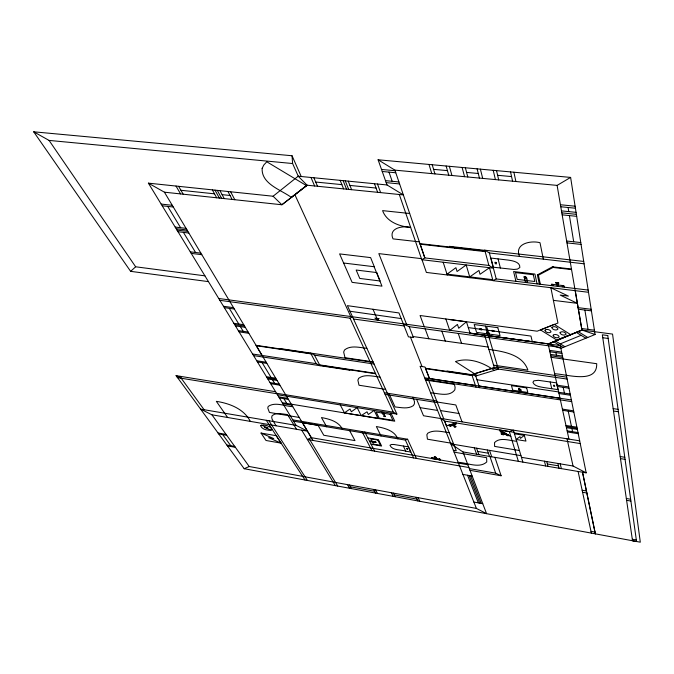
<?xml version="1.0" encoding="UTF-8"?>
<svg xmlns="http://www.w3.org/2000/svg" width="674" height="674" viewBox="0 0 674 674"><rect width="100%" height="100%" fill="white"/><g stroke="black" fill="none" stroke-linecap="round" stroke-linejoin="round"><path stroke-width="1.01" d="M435.749 459.129C432.135 455.7 437.257 456.349 436.508 459.264M374.129 441.799L376.134 442.287L374.213 441.959M301.227 176.512L292.036 155.753L33.7 131.809L130.63 271.344L135.651 266.794L204.921 275.843M296.113 425.37L200.591 409.118L211.939 414.805L307.428 431.158L296.113 425.37L148.39 183.151L273.096 196.235L298.186 176.217L387.011 184.954L403.338 194.904L307.108 185.215L298.186 176.217M273.096 196.235L281.892 204.77L307.108 185.215L281.892 204.77L164.405 192.183L148.39 183.151M524.338 435.387L520.488 438.37L519.983 436.626L516.158 439.482L525.947 441.091L524.338 435.387L514.464 433.778M447.014 274.175L455.91 267.688L457.082 271.512L466.189 264.958L469.946 277.705M357.026 407.677L351.39 411.755L349.974 409.034L344.355 412.901M469.711 276.93L478.953 270.442L480.031 274.276L489.484 267.713L492.955 280.662L588.52 292.289M421.789 259.701L424.788 257.906L488.877 265.446L493.393 268.168L421.789 259.701L399.303 194.5M387.011 184.954L378.089 159.78L394.897 170.134L557.112 185.392L570.617 177.414L595.091 334.506L560.886 348.357L548.173 344.06L568.949 439.119M504.076 433.921L503.31 434.764L501.052 433.803L503.293 434.781L501.33 433.643L504.818 433.079L509.055 435.446L507.876 435.834L504.312 433.845L505.492 433.458M219.85 300.318L350.05 318.179L352.494 316.772L560.321 345.585L560.701 347.464L409.211 326.671L403.381 324.11M492.955 280.662L496.233 278.943L588.175 290.073M467.857 464.748L311.329 437.67L307.361 439.473L468.927 467.537M275.59 391.712L176.125 375.654L244.173 468.716L249.22 466.509L476.4 508.423L486.577 513.664L462.954 451.934L450.83 443.871L520.951 455.658M548.173 344.06L581.94 330.049L612.548 334.085L640.3 542.191L244.173 468.716M548.484 343.959L581.94 330.049L595.091 334.506M575.259 290.73L581.94 330.049L548.484 343.85L470.073 333.234M560.229 343.875L581.098 335.315M293.569 421.191L405.377 440.097L407.602 439.237L416.372 458.404M510.85 436.575L499.611 429.995L509.333 431.562L513.377 430.147L522.864 462.094M501.742 431.975L501.523 431.79M507.084 435.387L508.263 435M503.874 433.989L503.335 433.618M453.636 425.614L451.243 424.637L449.103 425.269L450.561 426.128L452.709 425.488M494.303 367.65L471.825 374.609L475.962 387.12M566.733 377.154L496.679 366.993L471.825 374.609L475.768 376.033L498.583 369.099L567.129 379.074M451.243 424.637L454.537 423.651L455.995 424.51L453.223 425.336L451.765 424.477C455.447 425.294 457.966 429.119 453.206 425.741M456.441 422.994L446.382 425.808L444.621 421.082L440.737 418.419L579.682 440.847M434.182 457.107L436.466 457.503L434.182 457.115M475.414 385.486L429.515 378.561L425.302 379.454L571.704 401.611M410.677 227.475C403.027 225.461 388.064 227.863 393.018 238.882L419.329 241.856M378.089 159.78L570.617 177.414M433.576 169.343L447.443 170.632M466.593 172.409L478.279 173.488M497.614 175.291L511.566 176.58M381.509 169.444L395.099 170.724M382.234 171.482L395.79 172.763M33.7 131.809L49.067 140.411L292.609 163.529L298.262 176.226M385.477 180.64L398.915 181.946M386.185 182.629L399.598 183.943M560.431 204.744L575.107 206.202M315.702 182.031L341.887 184.634M349.916 185.434L376.075 188.038M560.785 206.758L575.419 208.224M561.484 210.878L576.068 212.344M561.83 212.866L576.371 214.34M562.167 214.846L576.683 216.329M409.666 213.49L382.588 210.625C386.505 221.586 398.671 226.102 409.329 227.332M180.91 190.27L214.526 193.834M222.1 194.643L230.045 195.485M566.666 241.022L580.769 242.556M566.977 242.884L581.055 244.418M161.145 204.07L172.258 205.3M162.19 205.781L173.277 207.011M488.877 265.446L484.783 250.189L583.709 261.428M419.919 243.617L454.596 247.56L454.773 248.15M420.121 244.199L485.17 251.613M484.783 250.189L489.391 252.986L584.08 263.804M498.061 258.892L490.925 258.066L493.334 267.216L513.815 269.465L517.455 269.111L519.856 267.511C520.269 261.916 512.594 260.754 508.331 260.105L498.061 258.892L500.394 268.05M175.173 227.062L186.041 228.334M176.167 228.688L187.018 229.969M421.418 258.639L378.83 253.618L406.658 324.556M177.035 230.12L187.877 231.401M178.02 231.738L188.838 233.019M557.01 284.453L558.097 284.58M557.095 284.875L551.332 284.184L551.602 285.532M558.173 285.009L563.995 285.709L564.248 287.065M446.988 274.116L492.686 279.659M492.913 280.502L426.381 272.431L422.017 259.751M343.588 263.012L374.306 266.752L370.616 257.603L339.603 253.904L352.106 282.364L381.973 286.155L374.129 266.736M190.279 251.832L200.894 253.146M191.214 253.373L201.812 254.688M553.388 300.351L577.298 303.334L560.204 295.077L568.401 296.088L550.869 287.79M578.098 307.647L591.165 309.29M578.368 309.231L591.418 310.882M581.687 328.524L594.426 330.201M130.63 271.344L208.443 281.622M602.767 337.733L608.175 338.458M449.288 319.518L462.954 321.346M468.295 327.589L530.969 336.073L532.334 341.811L470.09 333.293L466.442 321.734L458.708 328.255L457.452 324.43L449.752 330.454L445.843 318.962M218.73 298.481L352.494 316.772M353.513 319.004L404.105 325.946M549.554 350.379L561.636 352.055M223.49 306.282L233.524 307.673M549.858 351.777L561.922 353.454M224.307 307.63L234.333 309.029M550.431 354.398L562.453 356.074M413.061 336.545L488.178 347.059M550.734 355.788L562.731 357.464M551.071 357.304L596.709 363.707C597.4 384.584 566.093 374.045 554.668 373.775M488.869 349.385C503.208 351.491 522.594 354.288 527.902 370.11L493.562 365.148M349.974 311.245L401.182 318.566M233.878 323.318L243.727 324.725M234.662 324.607L244.51 326.022M235.453 325.896L245.277 327.311M366.883 348.289C359.621 347.658 350.665 344.886 344.49 350.017L343.673 352.064L344.995 357.7L373.076 361.871M238.318 330.597L248.091 332.021M239.093 331.869L248.858 333.293M557.171 385.199L568.721 386.91M557.449 386.48L568.974 388.182M471.783 374.677L446.988 371.003L447.14 371.416M425.42 368.223L471.926 375.089M425.58 368.644L472.129 375.544M551.745 388.729L557.971 389.656L556.488 382.866L538.391 380.321L533.892 380.827L532.915 382.335C534.389 386.151 539.326 386.64 542.865 387.39L551.745 388.729L550.203 381.939M373.303 362.368L281.024 348.694L281.252 349.107M256.053 345.315L310.815 353.505M311.009 353.875L256.238 345.72L262.043 355.425M314.463 355.131L320.057 365.704L316.224 363.648L310.562 353.033L314.463 355.131L374.062 364.027M476.981 379.757L558.569 391.931M558.721 392.293L570.162 394.004M558.99 393.54L570.415 395.25M479.012 386L559.934 398.208M424.662 377.828L427.847 378.308L443.77 418.908M476.4 508.423L420.079 366.268L424.94 366.993L429.448 378.552L571.375 399.968M425.538 380.035L454.419 384.407L455.11 387.382L454.84 389.816C449.499 397.289 438.285 393.355 430.593 392.79M252.59 354.01L316.224 363.648M613.155 408.613L618.083 409.362M319.619 364.878L375.435 373.345M375.62 373.75L319.939 365.291L320.15 365.687M253.567 355.602L349.949 370.22L349.755 369.815M613.509 411.014L618.42 411.763M380.01 377.078C373.11 376.421 364.744 373.75 358.694 378.308L357.877 380.136L359.006 385.233L385.629 389.387M256.71 360.759L266.163 362.208M257.426 361.938L266.87 363.387M562.394 409.11L573.582 410.837M562.655 410.306L573.827 412.025M384.365 392.748L436.727 400.954M437.148 402.016L455.818 404.948L462.035 421.857M385.124 394.4L437.375 402.614M266.457 376.732L275.733 378.198M267.14 377.861L276.407 379.319M565.966 425.463L576.91 427.19M267.822 378.982L277.073 380.448M566.202 426.541L577.138 428.335M566.455 427.678L577.357 429.405M270.038 382.605L279.247 384.07M440.493 410.559L458.96 413.507M567.146 430.846L577.997 432.573M270.712 383.717L279.912 385.183M420.113 407.652L437.544 410.424M567.39 431.958L578.225 433.694M440.762 418.546L423.516 415.757L416.633 399.353M276.542 393.279L393.304 412.176L396.902 414.097L347.422 305.651L398.957 312.938L408.427 336.848L413.457 337.556L409.211 326.671M276.812 393.726L177.582 377.651L176.268 375.679M514.026 432.329L444.621 421.082L456.273 450.796L453.375 450.308M514.186 432.86L580.23 443.568M277.418 394.711L396.902 414.097M278.724 396.851L287.781 398.326M279.373 397.921L288.421 399.396M384.517 415.9C382.781 416.094 386.531 416.953 384.492 415.698C381.518 415.605 386.868 417.686 385.107 415.925M620.181 456.525L624.781 457.275M361.913 415.673L377.213 418.183M282.28 402.69L394.762 421.199L391.03 413.154M516.68 441.251C509.713 440.796 500.125 436.752 494.539 442.582L494.606 446.399L519.435 450.535M620.484 458.606L625.076 459.365M282.92 403.734L291.901 405.209M292.769 406.658C285.026 406.422 275.329 401.493 268.235 406.414L267.763 407.997L269.432 412.446L299.222 417.442M449.154 432.649C442.237 431.849 434.275 429.346 427.864 433.138L426.853 434.713L427.434 439.204L453.442 443.568M521.449 457.317L573.043 466.012L586.186 472.836L560.886 348.357M292.76 419.86L407.602 439.237M477.706 451.428L488.406 453.231M547.347 463.973L558.476 465.86M462.954 451.934L586.186 472.836M454.108 452.161L486.62 457.688L486.763 461.943C479.222 468.952 466.972 462.558 458.143 462.347M367.827 437.889L378.443 439.692L381.619 446.036L371.096 444.225M405.765 451.184L410.761 452.043L408.377 446.862L393.886 444.478L391.434 444.478L389.976 445.244C392.302 450.813 401.097 449.448 405.765 451.184L403.338 446.003M435.311 458.109L436.07 458.244M435.421 458.354L431.377 457.654L431.714 458.438L440.585 459.971L440.257 459.196L436.179 458.489M469.323 468.573L495.668 473.156L501.127 475.76L494.918 457.351M261.04 433.062L276.256 435.707L281.066 443.13L266.003 440.484L261.04 433.062L273.762 438.572L268.614 437.67L281.066 443.13M469.997 470.334L501.127 475.76M582.159 490.251L586.372 490.984M626.331 498.49L630.645 499.24M582.589 492.273L586.801 493.006M626.601 500.319L630.898 501.068M462.928 474.429L472.188 476.055M218.047 432.994L226.076 434.41M218.713 433.904L226.734 435.32M226.852 445.025L234.754 446.449M227.492 445.91L235.386 447.325M473.881 502.063L482.761 503.689M350.37 486.796L374.592 491.279M394.239 494.91L417.004 499.122M590.997 531.331L594.948 532.056M632.305 539.242L636.34 539.984M261.394 425.134L267.999 427.956L264.427 427.341L271.015 430.147M176.125 375.654L181.213 378.24L204.087 409.708M453.914 423.836L455.38 424.696M555.477 341.027L564.964 346.706M553.708 341.769L563.169 347.43M578.149 331.625L587.77 337.472M576.295 332.4L585.891 338.23M477.318 375.561L455.464 361.559C468.919 357.094 483.258 362.57 494.32 370.397M496.679 366.993L498.583 369.099M222.715 434.612L230.794 445.733M211.939 414.805L249.22 466.509M227.66 417.492L216.337 401.342C229.564 403.414 243.836 408.764 250.332 421.376M49.067 140.411L135.651 266.794M180.042 376.286L181.357 378.266M266.297 420.298L305.01 479.998M268.901 420.736L307.411 480.444M276.045 425.783L272.069 419.118L271.689 417.172L272.153 415.647C276.399 412.176 282.532 414.097 287.503 414.544L296.543 429.287M301.725 430.181L335.323 485.617M309.914 439.92L337.725 486.064M167.725 206.396L180.598 227.694M183.421 232.378L195.578 252.489M229.312 308.33L238.79 324.017M240.357 326.604L243.196 331.305M262.135 362.663L271.083 377.465M272.439 379.715L274.63 383.338M283.889 398.654L286.77 403.423M164.405 192.183L312.997 440.459M311.329 437.67L302.441 422.691L318.044 425.311L323.798 435.269L354.979 440.619L349.612 430.619M347.455 484.631L349.579 488.262M176.015 186.049L180.59 193.918M349.309 484.977L351.424 488.608M178.627 186.319L183.185 194.196M326.688 426.794L321.464 417.568C329.418 418.992 338.837 421.528 342.594 429.481M373.598 489.459L375.587 493.082M212.361 189.857L216.674 197.785M375.485 489.804L377.465 493.435M215.023 190.144L219.32 198.063M217.289 190.38L221.569 198.308M219.96 190.658L224.223 198.594M340.227 404.889L344.465 412.876M345.829 413.154L359.604 415.42M227.93 191.492L232.134 199.437M230.618 191.778L234.805 199.723M391.383 492.736L393.279 496.367M362.014 431.545L371.947 450.695M393.287 493.09L395.175 496.721M364.777 432.017L374.643 451.159M357.136 407.627L361.197 415.622L367.001 411.814L368.341 414.502L374.129 410.407L378.013 418.386M381.021 435.977L376.362 426.541C384.416 428.032 394.391 430.408 397.829 438.816M416.119 497.302L417.888 500.925M418.057 497.656L419.809 501.288M405.377 440.097L413.609 457.924M350.05 318.179L393.304 412.176M294.909 194.752L350.724 316.527M388.949 393.464L395.065 406.928C401.055 407.543 408.065 409.295 413.381 405.605L414.384 403.869L414.476 401.637L412.968 397.23M310.967 177.473L314.64 185.973M432.27 457.815L432.607 458.59M313.865 177.759L317.521 186.26M373.008 309.265L377.76 320.411M439.33 459.036L439.659 459.811L439.305 459.028M340.159 180.346L343.597 188.888M343.108 180.64L346.529 189.183M345.265 180.851L348.66 189.402M348.222 181.138L351.601 189.689M410.466 337.135L422.05 366.563M467.554 475.246L478.313 502.88M425.648 368.653L429.515 378.561M469.096 475.515L479.795 503.149M470.637 475.785L481.278 503.419M424.325 326.957L420.079 315.516L537.153 331.195L557.937 323.04L550.869 287.764M425.142 328.861L428.807 338.761M374.483 183.724L377.642 192.317M377.499 184.019L380.633 192.621M474.319 447.822L476.661 454.259M476.535 448.193L478.86 454.63M441.866 331.17L445.337 341.069M388.999 172.123L392.184 181.289M487.285 449.996L489.509 456.433M489.939 456.509L495.668 473.156M489.526 450.375L491.725 456.812M420.163 244.199L424.831 257.906L394.897 170.134M458.261 333.411L461.538 343.336M475.768 376.033L479.559 387.668M443.18 262.245L447.266 274.975M429.001 164.439L431.773 173.606M509.333 431.562L518.365 461.328M432.202 164.734L434.941 173.909M484.657 335.231L494.564 368.518L498.322 369.066L488.574 335.77M446.129 166.006L448.749 175.206M449.356 166.301L451.942 175.501M519.654 392.226L519.031 389.917L521.044 390.221L521.668 392.529M462.103 167.472L464.58 176.689M465.363 167.775L467.807 176.992M544.424 461.193L545.679 465.97M489.391 252.986L496.233 278.943M546.724 461.58L547.97 466.357M477.099 168.845L479.441 178.088M480.385 169.149L482.702 178.391M557.887 463.459L559.058 468.236M560.212 463.847L561.358 468.624M515.947 281.302L513.596 271.538L534.937 274.065L537.052 283.864M493.216 170.32L495.407 179.587M496.536 170.623L498.693 179.899M519.519 256.432C514.085 243.626 530.817 240.222 540 242.716L543.328 259.153M567.019 438.808L573.043 466.012M510.547 171.912L512.577 181.205M513.891 172.215L515.888 181.517M578.107 471.471L591.376 533.092M539.352 284.158L537.38 274.908L552.705 266.693L553.514 267.182L538.248 275.304L537.439 274.824L538.374 275.026L540.346 284.276M555.881 352.612L556.438 355.24M563.203 387.331L564.433 393.144M568.233 411.165L571.426 426.33M571.897 428.538L572.563 431.705M552.613 284.335L552.882 285.692M558.434 286.357L558.072 284.445L558.67 282.785L555.696 282.431L556.985 284.318L557.356 286.231M562.672 285.549L562.883 286.897M557.112 185.392L581.94 330.049M568.089 207.491L568.763 211.611M569.412 215.587L573.7 241.789M584.88 310.057L588.04 329.359M292.036 155.753L292.609 163.529M455.851 426.474L454.293 426.869L455.851 426.474M262.152 168.348C261.234 184.044 281.218 189.849 291.37 197.415L306.527 185.653L266.811 161.794L263.795 165.02L262.152 168.348M545.097 330.075L544.971 330.631C545.915 332.543 549.125 333.428 550.843 332.088L550.978 331.532C550.043 329.586 546.816 328.735 545.097 330.075M551.981 327.311L551.846 327.867C552.79 329.813 556.042 330.698 557.769 329.342L557.912 328.777C556.977 326.806 553.716 325.963 551.981 327.311M553.244 335.138L553.11 335.686C554.053 337.623 557.246 338.449 558.973 337.143L559.108 336.596C558.173 334.675 554.963 333.807 553.244 335.138M560.161 332.417L560.018 332.973C560.962 334.911 564.189 335.77 565.924 334.439L566.076 333.883C565.141 331.911 561.897 331.086 560.161 332.417M260.813 425.437L260.611 425.791C261.942 429.372 267.089 430.416 270.603 430.29A5.737 2.073 19.5 0 0 271.807 429.498L271.496 428.445L269.726 426.971A5.897 2.132 19.5 0 0 266.744 425.623L263.467 424.932L260.813 425.437M378.898 318.625L377.684 320.226L374.87 318.077L378.898 318.625M374.651 441.79L375.704 442.178L374.651 441.79M480.115 328.718L479.93 329.266L481.126 329.957L482.432 329.603L480.115 328.718M524.17 276.685L523.925 277.326L525.215 278.109L526.697 277.663L525.341 276.601L524.17 276.685M480.562 328.971C480.722 330.622 483.031 328.786 480.562 328.971M524.642 276.972C524.684 278.876 527.43 276.719 524.642 276.972M492.096 330.336L491.902 330.883L493.09 331.574L494.413 331.22L492.096 330.336M492.534 330.597C492.669 332.24 495.028 330.403 492.534 330.597M518.786 388.772L518.584 389.235L519.679 389.858L520.943 389.589L518.786 388.772M519.191 389.008L520.421 389.471L519.191 389.008M554.255 324.363L540.481 329.915L556.724 339.991L570.634 334.616L554.255 324.363M556.058 282.633L555.646 282.794L558.889 283.198L556.058 282.633M507.303 434.991L507.303 434.991M501.212 431.065L500.041 431.461L503.647 433.466L504.818 433.079L501.212 431.065M502.037 431.52L500.866 431.916L502.063 431.537M449.12 425.26L448.471 425.463L450.586 426.12L449.12 425.26M562.276 286.256L562.756 286.214L562.276 286.256M552.865 284.992L553.371 285.203L552.865 284.992M439.145 459.407L439.145 459.407M432.523 458.194L432.523 458.194M484.657 250.349L449.381 246.339L449.558 246.92L484.808 250.93L484.657 250.349M571.468 269.019L552.849 266.862L552.958 267.443L571.569 269.6L571.468 269.019M496.089 262.422L494.893 262.279L495.272 263.736L496.468 263.879L496.089 262.422M533.336 274.731L515.568 272.616L517.185 279.373L534.819 281.496L533.336 274.731M526.883 278.817L524.515 278.539L525.231 281.648L527.59 281.934L526.883 278.817M376.732 272.566L356.167 270.03L359.756 278.438L380.128 280.999L376.732 272.566M607.771 335.526L602.337 334.81L632.541 540.834L636.559 541.576L607.771 335.526M485.381 326.039L474.176 324.539L476.585 332.392L487.69 333.9L485.381 326.039M497.842 327.699L486.561 326.182L488.852 334.043L500.032 335.568L497.842 327.699M488.768 332.467L486.62 332.181L487.403 334.843L489.543 335.13L488.768 332.467M554.508 385.351L553.455 385.191L553.699 386.269L554.753 386.429L554.508 385.351M526.655 387.904L511.465 385.638L512.745 390.195L527.843 392.462L526.655 387.904M383.641 412.614L381.888 412.336L382.849 414.333L384.584 414.62L383.641 412.614M390.103 414.325L376.21 412.067L379.108 418.057L392.891 420.315L390.103 414.325M377.769 440.063L370.767 438.875L373.472 444.158L380.422 445.354L377.769 440.063M374.019 441.563L370.178 440.906L370.582 441.681L374.424 442.338L374.019 441.563M407.29 448.69L406.447 448.547L407.677 449.516L407.29 448.69M595.386 533.867L582.513 472.213L595.319 533.825"/></g></svg>
